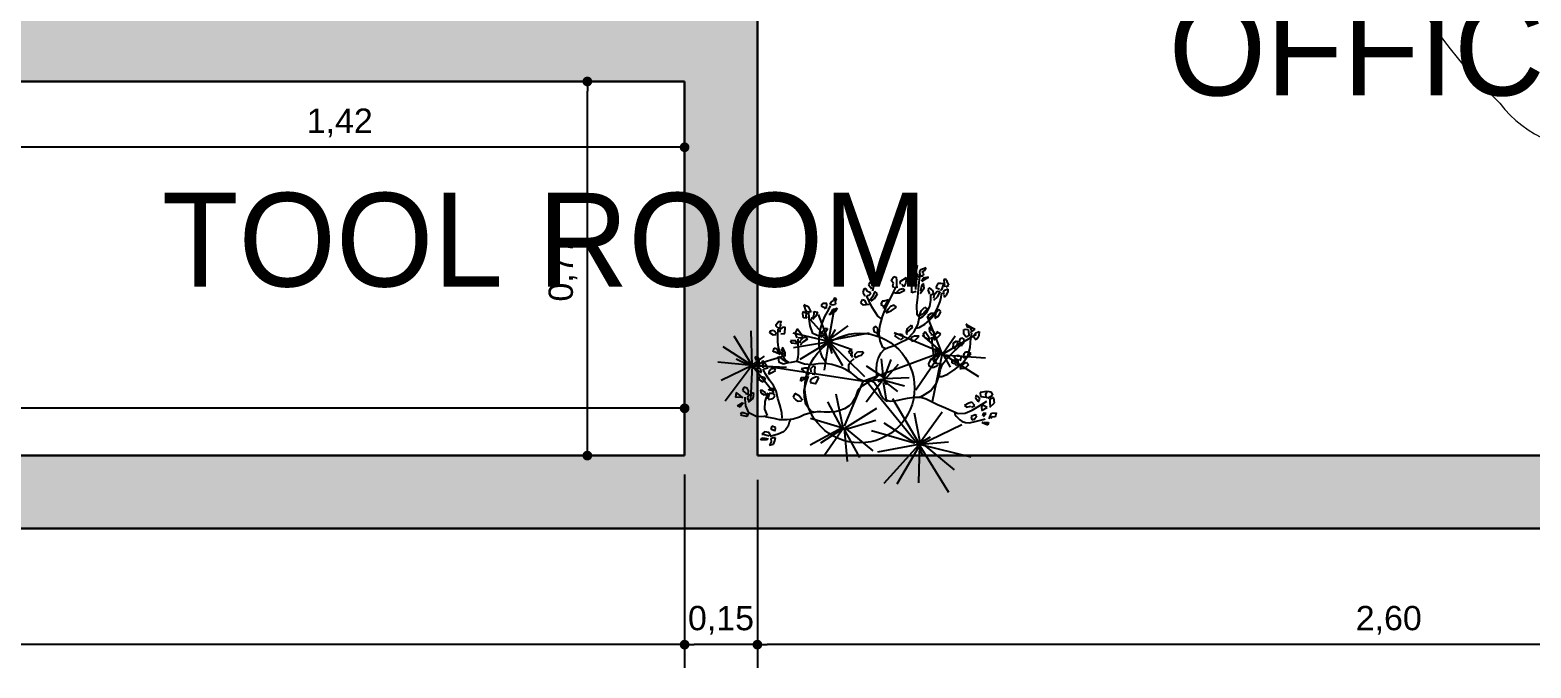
# Model space of a CAD drawing. Header units: millimetres. Extents: x 3757.5 to 3780.5, y 860.5 to 875.7.
# Drawn here: x 3761.586 to 3764.677, y 863.289 to 864.602 of the extents above; entities that cross this region are included whole.
import ezdxf

# ---------------------------------------------------------------- set-up
doc = ezdxf.new("R2010")
doc.units = ezdxf.units.MM
for name, color, linetype, lineweight in [('COTA', 1, 'Continuous', 18), ('paredes', 1, 'Continuous', 30), ('TEXTO', 7, 'Continuous', 0)]:
    doc.layers.add(name, color=color, linetype=linetype, lineweight=lineweight)
for name, color, linetype in [('mobiliario', 7, 'Continuous'), ('MUEBLES', 3, 'Continuous'), ('PLANTS', 3, 'Continuous')]:
    doc.layers.add(name, color=color, linetype=linetype)
doc.styles.get("Standard").update_dxf_attribs({"font": 'arial.ttf'})
doc.styles.add('TEXTOS', font='AGENCYR.TTF')
doc.dimstyles.new('ARQUITECTURA', dxfattribs={"dimtxt": 0.05, "dimasz": 0.02, "dimexe": 0.048, "dimexo": 0.05, "dimgap": 0.02, "dimtad": 1, "dimtoh": 1, "dimzin": 1, "dimtxsty": 'Standard', "dimblk": 'DOT', "dimcen": 0.02, "dimazin": 0, "dimtfac": 1, "dimtmove": 0, "dimatfit": 3, "dimldrblk": 'ARCHTICK', "dimfxl": 1, "dimarcsym": 0})

# ---------------------------------------------------------------- blocks, each defined once
blk = doc.blocks.new('_Dot')
at = {"color": 0, "linetype": 'ByBlock', "lineweight": -2}
blk.add_line((-0.5, 0), (-1, 0), dxfattribs=at)
at = {"color": 0, "linetype": 'ByBlock', "const_width": 0.5}
blk.add_lwpolyline([(-0.25, 0, 1), (0.25, 0, 1)], format="xyb", close=True, dxfattribs=at)
blk = doc.blocks.new('*D364')
at = {"color": 0, "lineweight": -2, "transparency": 16777216}
for p, q in [((3763.0837, 863.6765), (3763.0837, 863.2894)), ((3765.6837, 863.6765), (3765.6837, 863.2894)), ((3765.6637, 863.3374), (3763.1037, 863.3374))]:
    blk.add_line(p, q, dxfattribs=at)
at = {"layer": 'Defpoints', "color": 0, "transparency": 16777216}
for p in [(3763.0837, 863.7265), (3765.6837, 863.7265), (3763.0837, 863.3374)]:
    blk.add_point(p, dxfattribs=at)
at = {"color": 0, "lineweight": -2, "transparency": 16777216, "xscale": 0.02, "yscale": 0.02, "zscale": 0.02, "rotation": 180}
blk.add_blockref('_Dot', (3763.0837, 863.3374), dxfattribs=at)
at = {"color": 0, "lineweight": -2, "transparency": 16777216, "xscale": 0.02, "yscale": 0.02, "zscale": 0.02}
blk.add_blockref('_Dot', (3765.6837, 863.3374), dxfattribs=at)
at = {"color": 0, "lineweight": 0, "transparency": 16777216, "insert": (3764.3837, 863.3874), "char_height": 0.05, "attachment_point": 5}
blk.add_mtext('2,60', dxfattribs=at)
blk = doc.blocks.new('_ArchTick')
at = {"layer": 'COTA', "color": 0, "linetype": 'Continuous', "const_width": 0.15}
blk.add_lwpolyline([(-0.5, -0.5), (0.5, 0.5)], dxfattribs=at)
blk = doc.blocks.new('*D365')
at = {"color": 0, "lineweight": -2, "transparency": 16777216}
for p, q in [((3758.0737, 863.6765), (3758.0737, 863.2894)), ((3762.9337, 863.6765), (3762.9337, 863.2894)), ((3762.9137, 863.3374), (3758.0937, 863.3374))]:
    blk.add_line(p, q, dxfattribs=at)
at = {"layer": 'Defpoints', "color": 0, "transparency": 16777216}
for p in [(3758.0737, 863.7265), (3762.9337, 863.7265), (3758.0737, 863.3374)]:
    blk.add_point(p, dxfattribs=at)
at = {"color": 0, "lineweight": -2, "transparency": 16777216, "xscale": 0.02, "yscale": 0.02, "zscale": 0.02, "rotation": 180}
blk.add_blockref('_Dot', (3758.0737, 863.3374), dxfattribs=at)
at = {"color": 0, "lineweight": -2, "transparency": 16777216, "xscale": 0.02, "yscale": 0.02, "zscale": 0.02}
blk.add_blockref('_Dot', (3762.9337, 863.3374), dxfattribs=at)
at = {"color": 0, "lineweight": 0, "transparency": 16777216, "insert": (3760.5037, 863.3874), "char_height": 0.05, "attachment_point": 5}
blk.add_mtext('4,86', dxfattribs=at)
blk = doc.blocks.new('*D373')
at = {"color": 0, "lineweight": -2, "transparency": 16777216}
for p, q in [((3761.5137, 864.4465), (3761.5137, 864.3131)), ((3762.9337, 864.4465), (3762.9337, 864.3131)), ((3762.9137, 864.3611), (3761.5337, 864.3611))]:
    blk.add_line(p, q, dxfattribs=at)
at = {"layer": 'Defpoints', "color": 0, "transparency": 16777216}
for p in [(3761.5137, 864.4965), (3762.9337, 864.4965), (3761.5137, 864.3611)]:
    blk.add_point(p, dxfattribs=at)
at = {"color": 0, "lineweight": -2, "transparency": 16777216, "xscale": 0.02, "yscale": 0.02, "zscale": 0.02, "rotation": 180}
blk.add_blockref('_Dot', (3761.5137, 864.3611), dxfattribs=at)
at = {"color": 0, "lineweight": -2, "transparency": 16777216, "xscale": 0.02, "yscale": 0.02, "zscale": 0.02}
blk.add_blockref('_Dot', (3762.9337, 864.3611), dxfattribs=at)
at = {"color": 0, "lineweight": 0, "transparency": 16777216, "insert": (3762.2237, 864.4111), "char_height": 0.05, "attachment_point": 5}
blk.add_mtext('1,42', dxfattribs=at)
blk = doc.blocks.new('*D374')
at = {"color": 0, "lineweight": -2, "transparency": 16777216}
for p, q in [((3762.8837, 864.4965), (3762.6855, 864.4965)), ((3762.7335, 863.7465), (3762.7335, 864.4765)), ((3762.8837, 863.7265), (3762.6855, 863.7265))]:
    blk.add_line(p, q, dxfattribs=at)
at = {"layer": 'Defpoints', "color": 0, "transparency": 16777216}
for p in [(3762.7335, 864.4965), (3762.9337, 864.4965), (3762.9337, 863.7265)]:
    blk.add_point(p, dxfattribs=at)
at = {"color": 0, "lineweight": -2, "transparency": 16777216, "xscale": 0.02, "yscale": 0.02, "zscale": 0.02}
for p, rotation in [((3762.7335, 864.4965), 90), ((3762.7335, 863.7265), 270)]:
    blk.add_blockref('_Dot', p, dxfattribs=dict(at, rotation=rotation))
at = {"color": 0, "lineweight": 0, "transparency": 16777216, "insert": (3762.6834, 864.1115), "char_height": 0.05, "attachment_point": 5, "rotation": 90}
blk.add_mtext('0,77', dxfattribs=at)
blk = doc.blocks.new('*D329')
at = {"color": 0, "lineweight": -2, "transparency": 16777216}
for p, q in [((3758.0737, 863.7765), (3758.0737, 863.8718)), ((3762.9337, 863.7765), (3762.9337, 863.8718)), ((3762.9137, 863.8238), (3758.0937, 863.8238))]:
    blk.add_line(p, q, dxfattribs=at)
at = {"layer": 'Defpoints', "color": 0, "transparency": 16777216}
for p in [(3758.0737, 863.8238), (3758.0737, 863.7265), (3762.9337, 863.7265)]:
    blk.add_point(p, dxfattribs=at)
at = {"color": 0, "lineweight": -2, "transparency": 16777216, "xscale": 0.02, "yscale": 0.02, "zscale": 0.02, "rotation": 180}
blk.add_blockref('_Dot', (3758.0737, 863.8238), dxfattribs=at)
at = {"color": 0, "lineweight": -2, "transparency": 16777216, "xscale": 0.02, "yscale": 0.02, "zscale": 0.02}
blk.add_blockref('_Dot', (3762.9337, 863.8238), dxfattribs=at)
at = {"color": 0, "lineweight": 0, "transparency": 16777216, "insert": (3760.5037, 863.8738), "char_height": 0.05, "attachment_point": 5}
blk.add_mtext('4,86', dxfattribs=at)
blk = doc.blocks.new('*D330')
at = {"color": 0, "lineweight": -2, "transparency": 16777216}
for p, q in [((3762.9337, 863.6874), (3762.9337, 863.2894)), ((3763.0837, 863.6765), (3763.0837, 863.2894)), ((3763.0637, 863.3374), (3762.9537, 863.3374))]:
    blk.add_line(p, q, dxfattribs=at)
at = {"layer": 'Defpoints', "color": 0, "transparency": 16777216}
for p in [(3762.9337, 863.7374), (3763.0837, 863.7265), (3762.9337, 863.3374)]:
    blk.add_point(p, dxfattribs=at)
at = {"color": 0, "lineweight": -2, "transparency": 16777216, "xscale": 0.02, "yscale": 0.02, "zscale": 0.02, "rotation": 180}
blk.add_blockref('_Dot', (3762.9337, 863.3374), dxfattribs=at)
at = {"color": 0, "lineweight": -2, "transparency": 16777216, "xscale": 0.02, "yscale": 0.02, "zscale": 0.02}
blk.add_blockref('_Dot', (3763.0837, 863.3374), dxfattribs=at)
at = {"color": 0, "lineweight": 0, "transparency": 16777216, "insert": (3763.0087, 863.3874), "char_height": 0.05, "attachment_point": 5}
blk.add_mtext('0,15', dxfattribs=at)
blk = doc.blocks.new('escr-4')
at = {"layer": 'MUEBLES', "color": 43, "lineweight": 0, "true_color": 0xb4a884}
blk.add_line((52.3257, 48.9463), (52.3569, 48.9776), dxfattribs=at)
blk.add_arc((53.1364, 48.2015), 1.1, 90, 135.1225, dxfattribs=at)
at = {"layer": 'MUEBLES', "color": 43, "linetype": 'ByBlock', "lineweight": 0, "ltscale": 0.5, "true_color": 0xb4a884}
blk.add_arc((52.5016, 48.7162), 0.2896, 127.3998, 307.3998, dxfattribs=at)
blk = doc.blocks.new('WP3')
at = {"color": 86, "linetype": 'Continuous'}
for p, q in [((-0.2498, 0.164), (-0.1813, 0.3394)), ((-0.2548, 0.1636), (-0.4127, 0.2839)), ((-0.2516, 0.1601), (-0.2991, 0.2911)), ((-0.2522, 0.1701), (-0.2265, 0.3247)), ((0.0294, 0.2026), (-0.0648, 0.2823)), ((0.0254, 0.2037), (-0.0277, 0.3123)), ((0.0282, 0.2019), (0.0571, 0.3198)), ((0.0313, 0.2089), (0.0864, 0.2855)), ((0.0334, 0.2051), (0.1195, 0.305)), ((-0.2488, 0.1613), (-0.1191, 0.2415)), ((0.0181, 0.203), (-0.102, 0.2431)), ((0.421, 0.1098), (0.3817, 0.2294)), ((0.4233, 0.1148), (0.4663, 0.2667)), ((-0.2645, 0.1544), (-0.4032, 0.2006)), ((-0.2524, 0.1705), (-0.2763, 0.1942)), ((-0.2327, 0.1625), (-0.0702, 0.1763)), ((0.022, 0.2066), (-0.0721, 0.1345)), ((0.0231, 0.2018), (-0.0589, 0.0925)), ((0.0271, 0.2048), (0.1534, 0.2146)), ((0.0292, 0.203), (0.0976, 0.0978)), ((0.0375, 0.2025), (0.1157, 0.1348)), ((0.421, 0.1098), (0.3124, 0.1733)), ((0.421, 0.1098), (0.5068, 0.202)), ((-0.2556, 0.1587), (-0.4435, 0.1351)), ((-0.2514, 0.1625), (-0.3702, 0.0371)), ((-0.2579, 0.1568), (-0.3473, 0.1124)), ((-0.2499, 0.1599), (-0.2858, 0.0191)), ((-0.2514, 0.1556), (-0.2797, 0.1197)), ((-0.2507, 0.1508), (-0.1942, 0.0602)), ((-0.2498, 0.1574), (-0.1014, 0.0395)), ((-0.2356, 0.1605), (-0.1033, 0.1337)), ((0.421, 0.1098), (0.3016, 0.0703)), ((0.421, 0.1098), (0.3216, 0.0327)), ((0.421, 0.1098), (0.5422, 0.1438)), ((0.421, 0.1098), (0.4703, -0.006)), ((0.421, 0.1098), (0.5444, 0.0847)), ((0.421, 0.1098), (0.5212, 0.0336)), ((0.4369, 0.1136), (0.4841, 0.1092)), ((-0.047, -0.0044), (-0.0842, 0.0577)), ((-0.044, -0.0153), (-0.0144, 0.0856)), ((0.419, 0.1037), (0.3909, 0.0621)), ((-0.0375, -0.0127), (-0.1078, 0.0088)), ((-0.0523, -0.0085), (-0.0622, 0.0002)), ((-0.0404, -0.0082), (-0.0281, 0.0009)), ((0.1918, -0.0697), (0.1704, 0.0319)), ((0.1911, -0.0688), (0.2666, 0.0278)), ((-0.2098, -0.1792), (-0.2393, -0.0018)), ((-0.2063, -0.1821), (-0.1686, -0.0204)), ((-0.0473, -0.019), (-0.1294, -0.0552)), ((-0.0463, -0.0128), (-0.1247, -0.0203)), ((-0.0485, -0.0156), (-0.0758, -0.0856)), ((-0.0448, -0.0149), (-0.0442, -0.0918)), ((-0.0427, -0.0209), (0.0314, -0.0369)), ((-0.0422, -0.0194), (-0.0107, -0.0824)), ((0.187, -0.0661), (0.1132, -0.0085)), ((0.1911, -0.0663), (0.1654, -0.0355)), ((0.193, -0.0718), (0.3234, -0.0538)), ((0.1947, -0.0682), (0.3037, -0.0045)), ((0.196, -0.0682), (0.2217, -0.0513)), ((0.1948, -0.0744), (0.065, -0.1548)), ((0.1888, -0.0722), (0.1017, -0.075)), ((0.1913, -0.0816), (0.1467, -0.1507)), ((0.1922, -0.0732), (0.185, -0.1212)), ((0.1881, -0.0728), (0.2953, -0.128)), ((0.1919, -0.072), (0.262, -0.15)), ((0.1945, -0.0703), (0.2148, -0.0799)), ((0.1947, -0.0839), (0.2157, -0.1927)), ((-0.2097, -0.1791), (-0.3645, -0.1488)), ((-0.2187, -0.1738), (-0.2554, -0.1436)), ((-0.2033, -0.1758), (-0.1775, -0.1417)), ((-0.2146, -0.1761), (-0.3638, -0.2211)), ((-0.2145, -0.1792), (-0.3018, -0.2901)), ((-0.2133, -0.1815), (-0.2314, -0.2571)), ((-0.2145, -0.1815), (-0.0202, -0.1871)), ((-0.2085, -0.1807), (-0.1115, -0.2866)), ((-0.2031, -0.1856), (-0.1188, -0.2158))]:
    blk.add_line(p, q, dxfattribs=at)
at = {"color": 251, "linetype": 'Continuous'}
for p, q in [((0.0231, 0.017), (0.0285, 0.1966)), ((0.0099, 0.0146), (-0.247, 0.162)), ((0.0277, 0.0202), (0.4168, 0.1046)), ((0.0173, 0.0142), (-0.208, -0.1851)), ((0.0116, 0.0141), (-0.047, -0.0172)), ((0.0227, 0.0013), (0.1915, -0.0714))]:
    blk.add_line(p, q, dxfattribs=at)
blk = doc.blocks.new('tarro')
at = {"color": 92, "linetype": 'Continuous'}
for p, q in [((0.2496, 0.1549), (0.2469, 0.1454)), ((0.2487, 0.145), (0.2606, 0.148)), ((0.253, 0.1639), (0.2496, 0.1549)), ((0.2649, 0.1676), (0.253, 0.1639)), ((0.2598, 0.1574), (0.2649, 0.1676)), ((0.2606, 0.148), (0.2598, 0.1574)), ((0.262, 0.1391), (0.2659, 0.1299)), ((0.2791, 0.1362), (0.2662, 0.14)), ((0.2788, 0.1465), (0.2682, 0.149)), ((0.2693, 0.1485), (0.2736, 0.1522)), ((0.2736, 0.1522), (0.2899, 0.1523)), ((0.2863, 0.1462), (0.2788, 0.1465)), ((0.287, 0.1356), (0.2791, 0.1362)), ((0.2792, 0.1283), (0.287, 0.1356)), ((0.2899, 0.1523), (0.2863, 0.1462)), ((-0.3849, 0.0851), (-0.3808, 0.0895)), ((-0.3762, 0.0906), (-0.3832, 0.0737)), ((-0.3746, 0.1014), (-0.3726, 0.1091)), ((-0.3618, 0.1008), (-0.3746, 0.1014)), ((-0.3726, 0.1091), (-0.363, 0.1054)), ((-0.363, 0.1054), (-0.3562, 0.1022)), ((-0.3562, 0.1022), (-0.3594, 0.0997)), ((-0.3313, 0.0934), (-0.3399, 0.0821)), ((-0.3257, 0.0935), (-0.334, 0.0904)), ((-0.3234, 0.0834), (-0.3257, 0.0935)), ((0.2489, 0.1261), (0.2471, 0.1184)), ((0.2471, 0.1184), (0.2477, 0.116)), ((0.2477, 0.116), (0.2575, 0.112)), ((0.2606, 0.12), (0.2501, 0.1246)), ((0.2575, 0.112), (0.2606, 0.12)), ((0.2659, 0.1299), (0.2792, 0.1283)), ((-0.3965, 0.0732), (-0.3934, 0.0852)), ((-0.3832, 0.0737), (-0.3965, 0.0732)), ((-0.3934, 0.0852), (-0.3849, 0.0851)), ((-0.3781, 0.0566), (-0.3917, 0.0439)), ((-0.3917, 0.0439), (-0.3901, 0.0296)), ((-0.378, 0.045), (-0.3791, 0.0538)), ((-0.3782, 0.0336), (-0.378, 0.045)), ((-0.3537, 0.0657), (-0.3701, 0.0576)), ((-0.3701, 0.0576), (-0.3582, 0.0502)), ((-0.3599, 0.0839), (-0.3674, 0.0754)), ((-0.3674, 0.0754), (-0.3583, 0.0752)), ((-0.3583, 0.0752), (-0.3572, 0.0818)), ((-0.3582, 0.0502), (-0.3537, 0.0564)), ((-0.3537, 0.0564), (-0.3553, 0.0648)), ((-0.3399, 0.0821), (-0.3357, 0.0791)), ((-0.3357, 0.0791), (-0.3234, 0.0834)), ((-0.3249, 0.0564), (-0.334, 0.0514)), ((-0.334, 0.0514), (-0.3261, 0.0416)), ((-0.3261, 0.0416), (-0.3172, 0.045)), ((-0.3098, 0.0568), (-0.3227, 0.0533)), ((-0.3172, 0.045), (-0.3041, 0.0512)), ((-0.3041, 0.0512), (-0.3098, 0.0568)), ((0.3252, 0.0786), (0.3412, 0.0728)), ((0.3329, 0.0831), (0.3269, 0.0796)), ((0.3457, 0.0798), (0.3329, 0.0831)), ((0.3411, 0.0434), (0.3467, 0.051)), ((0.3412, 0.0728), (0.3468, 0.0732)), ((0.3585, 0.0524), (0.344, 0.0435)), ((0.3493, 0.0774), (0.3457, 0.0798)), ((0.3467, 0.051), (0.35, 0.0567)), ((0.3468, 0.0732), (0.3493, 0.0774)), ((0.35, 0.0567), (0.3585, 0.0524)), ((-0.3901, 0.0296), (-0.3782, 0.0336)), ((-0.3726, 0.0304), (-0.3873, 0.0215)), ((-0.3873, 0.0215), (-0.3833, 0.0124)), ((-0.3833, 0.0124), (-0.3699, 0.0109)), ((-0.3682, 0.027), (-0.3705, 0.0287)), ((-0.3699, 0.0109), (-0.3504, 0.0139)), ((-0.3662, 0.0191), (-0.3698, 0.013)), ((-0.3507, 0.0251), (-0.3682, 0.027)), ((-0.3673, 0.0252), (-0.3662, 0.0191)), ((-0.3504, 0.0139), (-0.3507, 0.0251)), ((-0.3445, 0.0423), (-0.3493, 0.0329)), ((-0.3493, 0.0329), (-0.3434, 0.0253)), ((-0.3434, 0.0253), (-0.338, 0.0217)), ((-0.336, 0.0295), (-0.343, 0.0384)), ((-0.338, 0.0217), (-0.336, 0.0295)), ((0.168, 0.0372), (0.1786, 0.0233)), ((0.1816, 0.0387), (0.1712, 0.0376)), ((0.1786, 0.0233), (0.191, 0.0164)), ((0.188, 0.0349), (0.1816, 0.0387)), ((0.196, 0.0277), (0.188, 0.0349)), ((0.191, 0.0164), (0.196, 0.0277)), ((0.2554, 0.0316), (0.2493, 0.0236)), ((0.2493, 0.0236), (0.2543, 0.017)), ((0.2504, 0.0029), (0.2527, 0.009)), ((0.2601, 0.0007), (0.2504, 0.0029)), ((0.2527, 0.009), (0.2614, 0.0072)), ((0.2543, 0.017), (0.2653, 0.0169)), ((0.2673, 0.0345), (0.2554, 0.0316)), ((0.2681, 0.0073), (0.2601, 0.0007)), ((0.2614, 0.0072), (0.2661, 0.0075)), ((0.2653, 0.0169), (0.2695, 0.0329)), ((0.2777, 0.0226), (0.2756, 0.0148)), ((0.2756, 0.0148), (0.2848, 0.0078)), ((0.2897, 0.0142), (0.2799, 0.0201)), ((0.2848, 0.0078), (0.2914, 0.0066)), ((0.2914, 0.0066), (0.2897, 0.0142)), ((0.3126, 0.0307), (0.3102, 0.0169)), ((0.3102, 0.0169), (0.3157, 0.0145)), ((0.3213, 0.0381), (0.3126, 0.0307)), ((0.3157, 0.0145), (0.3267, 0.0238)), ((0.327, 0.0407), (0.3213, 0.0381)), ((0.33, 0.0297), (0.3243, 0.0392)), ((0.3271, 0.0185), (0.3263, 0.0092)), ((0.3263, 0.0092), (0.33, 0.0013)), ((0.3267, 0.0238), (0.33, 0.0297)), ((0.334, 0.0163), (0.3271, 0.0185)), ((0.33, 0.0013), (0.3393, -0.0017)), ((0.344, 0.0077), (0.3338, 0.0155)), ((0.3393, -0.0017), (0.344, 0.0077)), ((0.351, 0.0264), (0.3428, 0.0281)), ((0.3437, 0.0279), (0.35, 0.0222)), ((0.35, 0.0222), (0.362, 0.0138)), ((0.364, 0.0273), (0.351, 0.0264)), ((0.362, 0.0138), (0.364, 0.0273)), ((0.1288, -0.0136), (0.1204, -0.0296)), ((0.1204, -0.0296), (0.1285, -0.0323)), ((0.1285, -0.0323), (0.137, -0.0282)), ((0.1317, -0.0129), (0.1288, -0.0136)), ((0.1322, -0.0394), (0.1315, -0.0417)), ((0.1315, -0.0417), (0.1323, -0.0495)), ((0.1461, -0.0159), (0.1317, -0.0129)), ((0.1348, -0.0395), (0.1322, -0.0394)), ((0.1401, -0.0405), (0.1348, -0.0395)), ((0.137, -0.0282), (0.1436, -0.0257)), ((0.144, -0.0251), (0.1461, -0.0159)), ((0.1494, -0.0392), (0.1532, -0.0473)), ((0.1559, -0.0411), (0.1499, -0.0382)), ((0.1653, -0.0494), (0.1559, -0.0411)), ((0.1571, -0.0308), (0.1736, -0.0194)), ((0.1727, -0.0298), (0.1591, -0.0301)), ((0.1736, -0.0194), (0.1727, -0.0298)), ((0.2675, -0.0402), (0.2577, -0.0444)), ((0.2658, -0.048), (0.2679, -0.0409)), ((0.277, -0.029), (0.2795, -0.021)), ((0.2882, -0.0332), (0.2788, -0.0302)), ((0.2795, -0.021), (0.2836, -0.0162)), ((0.2836, -0.0162), (0.2929, -0.022)), ((0.2968, -0.0309), (0.2882, -0.0332)), ((0.2929, -0.022), (0.2968, -0.0309)), ((-0.3164, -0.0667), (-0.3051, -0.0559)), ((-0.3105, -0.0745), (-0.3164, -0.0667)), ((-0.298, -0.0672), (-0.3105, -0.0745)), ((-0.3051, -0.0559), (-0.2942, -0.0558)), ((-0.2903, -0.0573), (-0.298, -0.0672)), ((-0.2916, -0.0787), (-0.2957, -0.0908)), ((-0.2942, -0.0558), (-0.2902, -0.0549)), ((-0.2794, -0.0842), (-0.2885, -0.0804)), ((-0.2843, -0.0644), (-0.2865, -0.0718)), ((-0.2865, -0.0718), (-0.2844, -0.079)), ((-0.2844, -0.079), (-0.2745, -0.0805)), ((-0.2755, -0.0706), (-0.2808, -0.0647)), ((-0.2731, -0.0914), (-0.2794, -0.0842)), ((-0.2678, -0.0731), (-0.2755, -0.0706)), ((-0.2745, -0.0805), (-0.2669, -0.079)), ((-0.2669, -0.079), (-0.2678, -0.0731)), ((-0.226, -0.0659), (-0.2208, -0.0626)), ((-0.2151, -0.076), (-0.2226, -0.07)), ((-0.2208, -0.0626), (-0.2124, -0.0585)), ((-0.2131, -0.084), (-0.2151, -0.076)), ((-0.2066, -0.0838), (-0.2131, -0.084)), ((-0.2124, -0.0585), (-0.2013, -0.0629)), ((-0.2003, -0.0707), (-0.2066, -0.0838)), ((-0.2013, -0.0629), (-0.2003, -0.0707)), ((0.1323, -0.0495), (0.1318, -0.0614)), ((0.1318, -0.0614), (0.1375, -0.0636)), ((0.1375, -0.0636), (0.1448, -0.0555)), ((0.1448, -0.0555), (0.1437, -0.0464)), ((0.1532, -0.0473), (0.1531, -0.0569)), ((0.1531, -0.0569), (0.1629, -0.0569)), ((0.1629, -0.0569), (0.1721, -0.0557)), ((0.1721, -0.0557), (0.1653, -0.0494)), ((0.206, -0.073), (0.2189, -0.0815)), ((0.2281, -0.084), (0.2103, -0.0737)), ((0.2112, -0.0724), (0.224, -0.0693)), ((0.224, -0.0693), (0.2369, -0.0739)), ((0.2389, -0.0914), (0.2281, -0.084)), ((0.2369, -0.0739), (0.2389, -0.0914)), ((0.2577, -0.0444), (0.2477, -0.0504)), ((0.2477, -0.0504), (0.2511, -0.0561)), ((0.2511, -0.0561), (0.2612, -0.0541)), ((0.2612, -0.0541), (0.2658, -0.048)), ((0.2767, -0.0563), (0.2683, -0.0578)), ((0.2683, -0.0578), (0.2722, -0.0633)), ((0.2722, -0.0633), (0.2805, -0.0743)), ((0.2821, -0.0567), (0.2767, -0.0563)), ((0.2805, -0.0743), (0.2838, -0.0787)), ((0.2838, -0.0787), (0.2872, -0.0748)), ((0.2843, -0.0686), (0.2842, -0.0581)), ((0.2872, -0.0748), (0.2843, -0.0686)), ((0.2877, -0.0455), (0.2911, -0.055)), ((0.2977, -0.0499), (0.288, -0.045)), ((0.2911, -0.055), (0.3064, -0.0657)), ((0.2936, -0.0664), (0.2958, -0.0864)), ((0.3026, -0.0793), (0.2938, -0.0721)), ((0.2958, -0.0864), (0.3065, -0.0907)), ((0.3089, -0.058), (0.2977, -0.0499)), ((0.3063, -0.0867), (0.3026, -0.0793)), ((0.3065, -0.0907), (0.3063, -0.0867)), ((0.3064, -0.0657), (0.3089, -0.058)), ((-0.3101, -0.0899), (-0.3237, -0.0988)), ((-0.3237, -0.0988), (-0.3161, -0.1038)), ((-0.3161, -0.1038), (-0.3068, -0.1041)), ((-0.3013, -0.0876), (-0.3101, -0.0899)), ((-0.3068, -0.1041), (-0.3027, -0.0984)), ((-0.3026, -0.13), (-0.3034, -0.1412)), ((-0.3027, -0.0984), (-0.2995, -0.0879)), ((-0.2937, -0.1234), (-0.3026, -0.13)), ((-0.2961, -0.1286), (-0.2951, -0.1215)), ((-0.289, -0.1331), (-0.2961, -0.1286)), ((-0.2957, -0.0908), (-0.2848, -0.0938)), ((-0.2851, -0.1317), (-0.2795, -0.1207)), ((-0.2848, -0.0938), (-0.2731, -0.0914)), ((-0.2708, -0.1305), (-0.2819, -0.1368)), ((-0.2795, -0.1207), (-0.2756, -0.1161)), ((-0.277, -0.1147), (-0.273, -0.1136)), ((-0.273, -0.1136), (-0.2714, -0.1174)), ((-0.2714, -0.1174), (-0.2725, -0.1272)), ((-0.2725, -0.1272), (-0.2708, -0.1305)), ((-0.2241, -0.0892), (-0.2293, -0.0939)), ((-0.2293, -0.0939), (-0.2267, -0.1056)), ((-0.2267, -0.1056), (-0.2197, -0.1145)), ((-0.2218, -0.0965), (-0.2234, -0.09)), ((-0.2184, -0.1072), (-0.2218, -0.0965)), ((-0.2197, -0.1145), (-0.2184, -0.1072)), ((-0.0089, -0.1007), (-0.0026, -0.0943)), ((-0.008, -0.1055), (-0.0089, -0.1007)), ((0.0078, -0.1046), (-0.008, -0.1055)), ((-0.0026, -0.0943), (0.0038, -0.0924)), ((0.0038, -0.0924), (0.012, -0.0887)), ((0.015, -0.0981), (0.0078, -0.1046)), ((0.0113, -0.0878), (0.0154, -0.0908)), ((0.0154, -0.0908), (0.015, -0.0981)), ((0.0247, -0.0988), (0.0227, -0.1064)), ((0.0227, -0.1064), (0.0321, -0.1083)), ((0.0255, -0.0897), (0.0233, -0.0927)), ((0.0233, -0.0927), (0.0247, -0.0988)), ((0.0275, -0.0981), (0.0272, -0.0933)), ((0.034, -0.1036), (0.0275, -0.0981)), ((0.0321, -0.1083), (0.034, -0.1036)), ((0.1743, -0.1257), (0.1661, -0.1343)), ((0.1757, -0.1375), (0.1769, -0.13)), ((0.2012, -0.1312), (0.1833, -0.129)), ((0.1841, -0.1275), (0.1879, -0.1374)), ((0.2031, -0.137), (0.2012, -0.1312)), ((0.2195, -0.0923), (0.2186, -0.1022)), ((0.2186, -0.1022), (0.2254, -0.1177)), ((0.2269, -0.1021), (0.2225, -0.0969)), ((0.2254, -0.1177), (0.2297, -0.114)), ((0.2297, -0.114), (0.2269, -0.1021)), ((0.2336, -0.0975), (0.2482, -0.104)), ((0.2424, -0.1114), (0.2385, -0.0996)), ((0.2457, -0.1142), (0.2424, -0.1114)), ((0.2507, -0.1169), (0.2457, -0.1142)), ((0.2482, -0.104), (0.2542, -0.1049)), ((0.2542, -0.1049), (0.2507, -0.1169)), ((-0.3466, -0.1646), (-0.3463, -0.1529)), ((-0.3378, -0.1608), (-0.3466, -0.1646)), ((-0.3463, -0.1529), (-0.3424, -0.1449)), ((-0.3424, -0.1449), (-0.3388, -0.1395)), ((-0.3382, -0.1386), (-0.3319, -0.1463)), ((-0.3309, -0.1513), (-0.3378, -0.1608)), ((-0.3239, -0.1619), (-0.3353, -0.1709)), ((-0.3353, -0.1709), (-0.3315, -0.1725)), ((-0.3319, -0.1463), (-0.3309, -0.1513)), ((-0.3315, -0.1725), (-0.3167, -0.18)), ((-0.3205, -0.1763), (-0.325, -0.1659)), ((-0.322, -0.163), (-0.3239, -0.1619)), ((-0.3173, -0.1557), (-0.3166, -0.1502)), ((-0.3152, -0.1697), (-0.3173, -0.1557)), ((-0.3154, -0.1508), (-0.3096, -0.1477)), ((-0.308, -0.1714), (-0.3152, -0.1697)), ((-0.3096, -0.1477), (-0.3026, -0.1566)), ((-0.3026, -0.1703), (-0.308, -0.1714)), ((-0.3034, -0.1412), (-0.2967, -0.1452)), ((-0.3026, -0.1566), (-0.3026, -0.1703)), ((-0.2967, -0.1452), (-0.2902, -0.1419)), ((-0.2902, -0.1419), (-0.289, -0.1331)), ((-0.2819, -0.1368), (-0.2851, -0.1317)), ((-0.2257, -0.1464), (-0.2357, -0.1562)), ((-0.2357, -0.1562), (-0.2237, -0.1631)), ((-0.2152, -0.1386), (-0.2257, -0.1464)), ((-0.2237, -0.1631), (-0.2222, -0.1574)), ((-0.2222, -0.1574), (-0.2143, -0.153)), ((-0.215, -0.1558), (-0.2185, -0.1608)), ((-0.2185, -0.1608), (-0.2093, -0.1681)), ((-0.2062, -0.155), (-0.215, -0.1558)), ((-0.2143, -0.153), (-0.2142, -0.1429)), ((-0.2093, -0.1681), (-0.2057, -0.177)), ((-0.2018, -0.1632), (-0.208, -0.1577)), ((-0.2057, -0.177), (-0.2009, -0.1746)), ((-0.2028, -0.139), (-0.1877, -0.1467)), ((-0.2014, -0.1463), (-0.202, -0.142)), ((-0.2009, -0.1746), (-0.2018, -0.1632)), ((-0.195, -0.1553), (-0.2014, -0.1463)), ((-0.1894, -0.1638), (-0.195, -0.1553)), ((-0.1847, -0.1589), (-0.1894, -0.1638)), ((-0.1877, -0.1467), (-0.1847, -0.1589)), ((-0.1599, -0.1392), (-0.172, -0.1507)), ((-0.172, -0.1507), (-0.1579, -0.1503)), ((-0.1495, -0.1364), (-0.1599, -0.1392)), ((-0.1579, -0.1503), (-0.149, -0.1468)), ((-0.1518, -0.1759), (-0.1363, -0.1622)), ((-0.138, -0.1735), (-0.1493, -0.1839)), ((-0.149, -0.1468), (-0.1477, -0.1383)), ((-0.1351, -0.1621), (-0.138, -0.1735)), ((-0.1373, -0.1546), (-0.1351, -0.1621)), ((-0.1363, -0.1622), (-0.1355, -0.1573)), ((-0.1179, -0.1396), (-0.1258, -0.1462)), ((-0.1258, -0.1462), (-0.1235, -0.1548)), ((-0.1235, -0.1548), (-0.119, -0.1559)), ((-0.119, -0.1559), (-0.1051, -0.1565)), ((-0.1085, -0.1458), (-0.1143, -0.1416)), ((-0.0998, -0.1514), (-0.1085, -0.1458)), ((-0.1051, -0.1565), (-0.0998, -0.1514)), ((-0.0521, -0.1495), (-0.0514, -0.1586)), ((-0.0514, -0.1586), (-0.0509, -0.1735)), ((-0.0509, -0.1735), (-0.0455, -0.1787)), ((-0.0471, -0.1609), (-0.0507, -0.1571)), ((-0.0404, -0.1632), (-0.0471, -0.1609)), ((-0.0455, -0.1787), (-0.0382, -0.1738)), ((-0.0382, -0.1738), (-0.0404, -0.1632)), ((0.096, -0.1727), (0.1029, -0.1593)), ((0.1021, -0.1739), (0.096, -0.1727)), ((0.1126, -0.159), (0.1021, -0.1739)), ((0.1029, -0.1593), (0.1096, -0.1521)), ((0.1118, -0.1467), (0.1146, -0.1543)), ((0.1146, -0.1543), (0.1126, -0.159)), ((0.1661, -0.1343), (0.153, -0.1425)), ((0.153, -0.1425), (0.1582, -0.1469)), ((0.1582, -0.1469), (0.1663, -0.1456)), ((0.1663, -0.1456), (0.1757, -0.1375)), ((0.1746, -0.1459), (0.1674, -0.1495)), ((0.1674, -0.1495), (0.1749, -0.16)), ((0.1819, -0.1465), (0.1746, -0.1459)), ((0.1749, -0.16), (0.1804, -0.1672)), ((0.1804, -0.1672), (0.1838, -0.1721)), ((0.1838, -0.1721), (0.1899, -0.1591)), ((0.1869, -0.1507), (0.1854, -0.1461)), ((0.1899, -0.1591), (0.1869, -0.1507)), ((0.1879, -0.1374), (0.2031, -0.137)), ((0.2203, -0.1585), (0.2189, -0.1773)), ((0.2313, -0.1575), (0.2203, -0.1585)), ((0.2267, -0.1761), (0.2309, -0.1734)), ((0.2309, -0.1734), (0.2343, -0.1677)), ((0.2322, -0.1742), (0.2395, -0.1736)), ((0.2343, -0.1677), (0.2347, -0.1619)), ((0.2395, -0.1736), (0.2452, -0.1798)), ((0.2455, -0.1546), (0.2531, -0.1535)), ((0.2474, -0.1628), (0.2465, -0.1574)), ((0.2538, -0.1682), (0.2474, -0.1628)), ((0.2531, -0.1535), (0.2642, -0.1599)), ((0.2619, -0.1661), (0.2538, -0.1682)), ((0.2642, -0.1599), (0.2619, -0.1661)), ((-0.3113, -0.1787), (-0.3205, -0.1763)), ((-0.3167, -0.18), (-0.3094, -0.187)), ((-0.3094, -0.187), (-0.3113, -0.1787)), ((-0.2295, -0.2099), (-0.2354, -0.2228)), ((-0.2179, -0.2036), (-0.2295, -0.2099)), ((-0.2289, -0.2283), (-0.2196, -0.217)), ((-0.2196, -0.217), (-0.2186, -0.2056)), ((-0.2007, -0.2018), (-0.2155, -0.2164)), ((-0.2155, -0.2164), (-0.2072, -0.2171)), ((-0.2072, -0.2171), (-0.1967, -0.21)), ((-0.1967, -0.21), (-0.2008, -0.2008)), ((-0.1874, -0.2214), (-0.1837, -0.2149)), ((-0.1829, -0.2149), (-0.172, -0.21)), ((-0.176, -0.2184), (-0.1775, -0.225)), ((-0.172, -0.21), (-0.176, -0.2184)), ((-0.1493, -0.1839), (-0.1518, -0.1759)), ((-0.0757, -0.2185), (-0.0898, -0.2244)), ((0.074, -0.2216), (0.0878, -0.2136)), ((0.0898, -0.2144), (0.083, -0.223)), ((0.0878, -0.2136), (0.0914, -0.2139)), ((0.1251, -0.221), (0.1291, -0.2087)), ((0.1291, -0.2087), (0.1341, -0.2046)), ((0.1341, -0.2046), (0.1379, -0.1996)), ((0.1353, -0.2083), (0.1349, -0.2174)), ((0.1349, -0.2174), (0.1358, -0.2227)), ((0.1367, -0.2073), (0.1353, -0.2083)), ((0.1426, -0.202), (0.1367, -0.2073)), ((0.1399, -0.1992), (0.1426, -0.202)), ((0.1555, -0.2031), (0.1652, -0.2038)), ((0.1564, -0.2177), (0.1586, -0.2093)), ((0.1665, -0.2229), (0.1564, -0.2177)), ((0.1586, -0.2093), (0.1595, -0.2027)), ((0.1652, -0.2038), (0.1676, -0.2156)), ((0.1676, -0.2156), (0.1665, -0.2229)), ((0.2189, -0.1773), (0.2267, -0.1761)), ((0.2294, -0.1932), (0.2332, -0.1879)), ((0.2379, -0.1942), (0.2294, -0.1932)), ((0.2322, -0.1825), (0.2342, -0.1775)), ((0.2332, -0.1879), (0.2322, -0.1825)), ((0.2453, -0.1851), (0.2379, -0.1942)), ((0.2452, -0.1798), (0.2453, -0.1851)), ((-0.2354, -0.2228), (-0.2289, -0.2283)), ((-0.2145, -0.2557), (-0.2256, -0.2657)), ((-0.2146, -0.2688), (-0.2138, -0.2611)), ((-0.1957, -0.229), (-0.1874, -0.2214)), ((-0.189, -0.2353), (-0.1957, -0.229)), ((-0.1775, -0.225), (-0.189, -0.2353)), ((-0.0898, -0.2244), (-0.1063, -0.2348)), ((-0.1063, -0.2348), (-0.0993, -0.2407)), ((-0.0993, -0.2407), (-0.0883, -0.237)), ((-0.0883, -0.237), (-0.0807, -0.2287)), ((-0.0677, -0.2317), (-0.0827, -0.2569)), ((-0.0827, -0.2569), (-0.0699, -0.2532)), ((-0.0807, -0.2287), (-0.0743, -0.219)), ((-0.0699, -0.2532), (-0.0636, -0.253)), ((-0.0598, -0.2434), (-0.0688, -0.2385)), ((-0.0636, -0.253), (-0.0598, -0.2434)), ((-0.0414, -0.2605), (-0.0507, -0.2743)), ((-0.0318, -0.2527), (-0.0414, -0.2605)), ((-0.0357, -0.2657), (-0.0282, -0.2545)), ((-0.0258, -0.2428), (-0.0098, -0.241)), ((-0.0175, -0.2447), (-0.0195, -0.2429)), ((-0.0127, -0.2553), (-0.0175, -0.2447)), ((-0.0064, -0.2577), (-0.0127, -0.2553)), ((-0.0098, -0.241), (-0.0019, -0.2482)), ((-0.0019, -0.2482), (-0.0064, -0.2577)), ((0.0674, -0.2327), (0.074, -0.2216)), ((0.0795, -0.2282), (0.0674, -0.2327)), ((0.0702, -0.2593), (0.073, -0.2515)), ((0.0731, -0.2636), (0.0702, -0.2593)), ((0.073, -0.2515), (0.0719, -0.2442)), ((0.0727, -0.2429), (0.081, -0.2407)), ((0.0784, -0.2549), (0.0731, -0.2636)), ((0.0853, -0.2496), (0.0784, -0.2549)), ((0.083, -0.223), (0.0795, -0.2282)), ((0.081, -0.2407), (0.0881, -0.2426)), ((0.0881, -0.2426), (0.0853, -0.2496)), ((0.0981, -0.2311), (0.0973, -0.2462)), ((0.0973, -0.2462), (0.1089, -0.246)), ((0.1047, -0.2343), (0.1013, -0.2304)), ((0.1136, -0.2393), (0.1047, -0.2343)), ((0.1089, -0.246), (0.1136, -0.2393)), ((0.1358, -0.2227), (0.1251, -0.221)), ((0.143, -0.2219), (0.1487, -0.2337)), ((0.1497, -0.2228), (0.143, -0.2219)), ((0.1487, -0.2337), (0.1498, -0.2352)), ((0.1498, -0.2352), (0.1644, -0.2422)), ((0.1573, -0.2238), (0.1515, -0.2216)), ((0.1606, -0.2285), (0.1573, -0.2238)), ((0.1644, -0.2422), (0.1606, -0.2285)), ((-0.2504, -0.2949), (-0.2581, -0.2999)), ((-0.2581, -0.2999), (-0.2541, -0.3102)), ((-0.2519, -0.2701), (-0.257, -0.2813)), ((-0.257, -0.2813), (-0.2562, -0.2874)), ((-0.2562, -0.2874), (-0.2455, -0.2837)), ((-0.2462, -0.2644), (-0.2519, -0.2701)), ((-0.245, -0.3038), (-0.2466, -0.2942)), ((-0.2444, -0.27), (-0.2462, -0.2644)), ((-0.2455, -0.2837), (-0.2424, -0.2794)), ((-0.2442, -0.3162), (-0.245, -0.3038)), ((-0.2381, -0.2856), (-0.2442, -0.3031)), ((-0.2442, -0.3031), (-0.2354, -0.3043)), ((-0.2424, -0.2794), (-0.2438, -0.2723)), ((-0.233, -0.287), (-0.2381, -0.2856)), ((-0.2354, -0.3043), (-0.2264, -0.3044)), ((-0.2256, -0.2657), (-0.2334, -0.2795)), ((-0.2334, -0.2795), (-0.2247, -0.2814)), ((-0.2203, -0.2926), (-0.2314, -0.2878)), ((-0.2264, -0.3044), (-0.2203, -0.2926)), ((-0.2247, -0.2814), (-0.2146, -0.2688)), ((-0.2053, -0.2711), (-0.2137, -0.2739)), ((-0.2137, -0.2739), (-0.2132, -0.283)), ((-0.2132, -0.283), (-0.2078, -0.2867)), ((-0.2078, -0.2867), (-0.202, -0.2917)), ((-0.202, -0.2917), (-0.1968, -0.2867)), ((-0.2016, -0.2758), (-0.2014, -0.2733)), ((-0.1994, -0.2813), (-0.2016, -0.2758)), ((-0.1968, -0.2867), (-0.1994, -0.2813)), ((-0.1802, -0.2816), (-0.1862, -0.2906)), ((-0.1862, -0.2906), (-0.1844, -0.3043)), ((-0.1844, -0.3043), (-0.18, -0.3)), ((-0.1748, -0.2748), (-0.1802, -0.2816)), ((-0.18, -0.3), (-0.1781, -0.2915)), ((-0.1781, -0.2915), (-0.1756, -0.2813)), ((-0.1636, -0.2811), (-0.1505, -0.2771)), ((-0.1616, -0.3034), (-0.1613, -0.2869)), ((-0.1545, -0.3066), (-0.1616, -0.3034)), ((-0.151, -0.2964), (-0.1545, -0.3066)), ((-0.1505, -0.2771), (-0.151, -0.2964)), ((-0.135, -0.3218), (-0.132, -0.3044)), ((-0.132, -0.3044), (-0.1275, -0.295)), ((-0.1145, -0.2766), (-0.1297, -0.2845)), ((-0.1297, -0.2845), (-0.1236, -0.2885)), ((-0.1275, -0.295), (-0.1217, -0.3009)), ((-0.1236, -0.2885), (-0.1133, -0.2858)), ((-0.1178, -0.302), (-0.1163, -0.3106)), ((-0.1002, -0.2773), (-0.1145, -0.2766)), ((-0.1133, -0.2858), (-0.1037, -0.2764)), ((-0.109, -0.2937), (-0.0982, -0.2915)), ((-0.1059, -0.2965), (-0.1067, -0.2935)), ((-0.106, -0.3132), (-0.1059, -0.2965)), ((-0.0982, -0.2915), (-0.0951, -0.2979)), ((-0.0951, -0.2979), (-0.0969, -0.3056)), ((-0.0969, -0.3056), (-0.0905, -0.3129)), ((-0.0507, -0.2743), (-0.0431, -0.2807)), ((-0.0431, -0.2807), (-0.0357, -0.2657)), ((-0.037, -0.2833), (-0.0419, -0.3066)), ((-0.0419, -0.3066), (-0.0368, -0.3101)), ((-0.031, -0.2926), (-0.0333, -0.288)), ((-0.0258, -0.2703), (-0.0314, -0.2771)), ((-0.0314, -0.2771), (-0.0215, -0.2808)), ((-0.0246, -0.3003), (-0.031, -0.2926)), ((-0.028, -0.3078), (-0.0246, -0.3003)), ((-0.0203, -0.2696), (-0.0258, -0.2703)), ((-0.0215, -0.2808), (-0.0168, -0.2894)), ((-0.0168, -0.2894), (-0.0109, -0.2875)), ((-0.0115, -0.2706), (-0.0142, -0.2688)), ((-0.0073, -0.2776), (-0.0115, -0.2706)), ((-0.0109, -0.2875), (-0.0073, -0.2776)), ((-0.2541, -0.3102), (-0.2493, -0.3171)), ((-0.2493, -0.3171), (-0.2442, -0.3162)), ((-0.1921, -0.3184), (-0.1989, -0.3227)), ((-0.1989, -0.3227), (-0.1883, -0.3213)), ((-0.1871, -0.3418), (-0.1929, -0.3504)), ((-0.1929, -0.3504), (-0.177, -0.3446)), ((-0.1798, -0.3114), (-0.1921, -0.3184)), ((-0.1883, -0.3213), (-0.1836, -0.3201)), ((-0.1806, -0.3377), (-0.1871, -0.3418)), ((-0.1849, -0.3282), (-0.1857, -0.333)), ((-0.1857, -0.333), (-0.1806, -0.3377)), ((-0.1802, -0.3258), (-0.1849, -0.3282)), ((-0.1836, -0.3201), (-0.1787, -0.3114)), ((-0.1737, -0.3283), (-0.179, -0.3258)), ((-0.177, -0.3446), (-0.1726, -0.3394)), ((-0.1726, -0.3394), (-0.1737, -0.3283)), ((-0.1684, -0.3214), (-0.1696, -0.3289)), ((-0.1696, -0.3289), (-0.1624, -0.3331)), ((-0.1616, -0.3152), (-0.1682, -0.3186)), ((-0.165, -0.3456), (-0.1672, -0.3564)), ((-0.158, -0.3423), (-0.1649, -0.3454)), ((-0.1624, -0.3331), (-0.1593, -0.3287)), ((-0.1593, -0.3287), (-0.1616, -0.3152)), ((-0.1599, -0.3533), (-0.1551, -0.3475)), ((-0.1551, -0.3475), (-0.158, -0.3423)), ((-0.1163, -0.3106), (-0.135, -0.3218)), ((-0.105, -0.3223), (-0.106, -0.3132)), ((-0.0979, -0.3243), (-0.105, -0.3223)), ((-0.0905, -0.3129), (-0.0979, -0.3243)), ((-0.0368, -0.3101), (-0.028, -0.3078)), ((-0.1672, -0.3564), (-0.1599, -0.3533))]:
    blk.add_line(p, q, dxfattribs=at)
at = {"color": 33, "linetype": 'Continuous'}
for p, q in [((0.2276, 0.0889), (0.2282, 0.0863)), ((0.1343, 0.0708), (0.1432, 0.0689)), ((0.1432, 0.0689), (0.1592, 0.0488)), ((0.1592, 0.0488), (0.1631, 0.0275)), ((0.2282, 0.0863), (0.2287, 0.0726)), ((0.2287, 0.0726), (0.2339, 0.0529)), ((0.2339, 0.0529), (0.2401, 0.0312)), ((-0.2054, 0.0087), (-0.2239, -0.0158)), ((-0.1817, 0.0237), (-0.2054, 0.0087)), ((-0.171, 0.0276), (-0.1817, 0.0237)), ((0.1638, 0.0076), (0.1581, -0.0144)), ((0.1631, 0.0275), (0.1638, 0.0076)), ((0.2401, 0.0312), (0.2458, 0.0092)), ((0.2458, 0.0092), (0.2533, -0.0067)), ((-0.2556, -0.0397), (-0.2772, -0.0544)), ((-0.2385, -0.0331), (-0.2556, -0.0397)), ((-0.2291, -0.0333), (-0.2385, -0.0331)), ((-0.2317, -0.0385), (-0.234, -0.0543)), ((-0.2239, -0.0158), (-0.2317, -0.0385)), ((0.1581, -0.0144), (0.1507, -0.0344)), ((0.2533, -0.0067), (0.265, -0.0227)), ((0.265, -0.0227), (0.2778, -0.0415)), ((0.2778, -0.0415), (0.2834, -0.0545)), ((-0.2982, -0.072), (-0.3139, -0.0922)), ((-0.2772, -0.0544), (-0.2982, -0.072)), ((-0.2531, -0.0844), (-0.2707, -0.1026)), ((-0.2403, -0.0685), (-0.2531, -0.0844)), ((-0.234, -0.0543), (-0.2403, -0.0685)), ((0.0271, -0.0769), (0.0181, -0.0855)), ((0.0328, -0.068), (0.0271, -0.0769)), ((0.0319, -0.0508), (0.0333, -0.0566)), ((0.0333, -0.0566), (0.0328, -0.068)), ((0.0992, -0.0749), (0.1025, -0.0768)), ((0.1025, -0.0768), (0.1104, -0.0881)), ((0.1867, -0.0768), (0.206, -0.073)), ((0.2189, -0.0815), (0.2325, -0.1021)), ((-0.3205, -0.1175), (-0.3227, -0.1445)), ((-0.3139, -0.0922), (-0.3205, -0.1175)), ((-0.2859, -0.1175), (-0.2948, -0.1254)), ((-0.2707, -0.1026), (-0.2859, -0.1175)), ((-0.0731, -0.1151), (-0.0661, -0.1178)), ((-0.0661, -0.1178), (-0.0582, -0.1374)), ((0.1104, -0.0881), (0.1151, -0.102)), ((0.1151, -0.102), (0.1196, -0.1214)), ((0.1196, -0.1214), (0.1198, -0.1434)), ((0.2325, -0.1021), (0.2382, -0.1175)), ((0.2382, -0.1175), (0.2407, -0.134)), ((-0.3227, -0.1445), (-0.3259, -0.1601)), ((-0.1633, -0.1742), (-0.1721, -0.1764)), ((-0.0582, -0.1374), (-0.0553, -0.1572)), ((-0.0553, -0.1572), (-0.0568, -0.1789)), ((0.1096, -0.1521), (0.115, -0.1475)), ((0.1168, -0.1677), (0.1111, -0.188)), ((0.1198, -0.1434), (0.1168, -0.1677)), ((0.2409, -0.1525), (0.2392, -0.1709)), ((0.2407, -0.134), (0.2409, -0.1525)), ((-0.2129, -0.2084), (-0.2243, -0.23)), ((-0.2021, -0.1975), (-0.2129, -0.2084)), ((-0.1881, -0.186), (-0.2021, -0.1975)), ((-0.1721, -0.1764), (-0.1881, -0.186)), ((-0.1734, -0.2051), (-0.1657, -0.2124)), ((-0.1657, -0.2124), (-0.1652, -0.2399)), ((-0.0647, -0.2079), (-0.075, -0.2329)), ((-0.0568, -0.1789), (-0.0647, -0.2079)), ((0.1041, -0.2059), (0.0907, -0.2306)), ((0.1111, -0.188), (0.1041, -0.2059)), ((-0.2328, -0.2517), (-0.2359, -0.2647)), ((-0.2243, -0.23), (-0.2328, -0.2517)), ((-0.1652, -0.2399), (-0.1679, -0.2644)), ((-0.0843, -0.2527), (-0.0968, -0.2787)), ((-0.075, -0.2329), (-0.0843, -0.2527)), ((0.0907, -0.2306), (0.0869, -0.2396)), ((-0.2359, -0.2647), (-0.2386, -0.2767)), ((-0.1702, -0.2875), (-0.1722, -0.3083)), ((-0.1679, -0.2644), (-0.1702, -0.2875)), ((-0.0968, -0.2787), (-0.1037, -0.2924)), ((-0.1722, -0.3083), (-0.175, -0.3295))]:
    blk.add_line(p, q, dxfattribs=at)
for points in [[(0.2038, 0.0928), (0.2072, 0.0998), (0.2107, 0.1117), (0.2173, 0.122), (0.2241, 0.1281), (0.2395, 0.1352), (0.2562, 0.1403), (0.2636, 0.1421)], [(-0.2762, 0.074), (-0.276, 0.0765), (-0.2772, 0.0793), (-0.2801, 0.0826), (-0.2827, 0.0858), (-0.2905, 0.0931), (-0.2978, 0.0985), (-0.3072, 0.1015), (-0.3178, 0.1023), (-0.3319, 0.0995), (-0.3432, 0.0968), (-0.3585, 0.0924), (-0.3647, 0.0901)], [(-0.0302, -0.0208), (-0.026, -0.0177), (-0.017, -0.0126), (-0.0068, -0.0058), (0.003, 0.0025), (0.0075, 0.0097), (0.0119, 0.0214), (0.0151, 0.0294), (0.0239, 0.0442), (0.032, 0.0528), (0.0456, 0.0615), (0.0623, 0.0674), (0.0746, 0.0701), (0.0875, 0.0708), (0.1055, 0.0708), (0.1149, 0.0703), (0.1254, 0.0704), (0.1471, 0.0737), (0.1638, 0.0785), (0.1772, 0.0854), (0.196, 0.0917), (0.2142, 0.0935), (0.2354, 0.0934), (0.2514, 0.09), (0.2681, 0.0862), (0.2776, 0.0847)], [(-0.0302, -0.0208), (-0.0317, -0.0203), (-0.0366, -0.0187), (-0.0431, -0.0134), (-0.0472, -0.0067), (-0.0503, -0.0009), (-0.0534, 0.0033), (-0.0553, 0.0084), (-0.059, 0.019), (-0.0667, 0.0299), (-0.0715, 0.0347), (-0.0763, 0.0347), (-0.08, 0.0373), (-0.0872, 0.0387), (-0.0985, 0.0383), (-0.1106, 0.0361), (-0.1231, 0.0331), (-0.1384, 0.0301), (-0.1565, 0.0275), (-0.177, 0.0274), (-0.1924, 0.0326), (-0.2099, 0.0413), (-0.2257, 0.0486), (-0.2485, 0.0588), (-0.2703, 0.0685), (-0.2862, 0.075), (-0.306, 0.0743), (-0.3271, 0.0651), (-0.3465, 0.0539), (-0.3695, 0.039)], [(0.2702, 0.0808), (0.2785, 0.0622), (0.2773, 0.0398), (0.2688, 0.0151)], [(0.272, 0.0829), (0.2814, 0.0841), (0.3016, 0.0846), (0.325, 0.0725), (0.3336, 0.0526), (0.3357, 0.0332), (0.3358, 0.0274)], [(-0.0366, -0.0187), (-0.0316, -0.0216), (-0.0356, -0.0225), (-0.04, -0.0246), (-0.0457, -0.0277), (-0.0482, -0.0305), (-0.0489, -0.0355), (-0.0486, -0.0411), (-0.0475, -0.0535), (-0.0481, -0.0704), (-0.0526, -0.0851), (-0.0611, -0.102), (-0.0708, -0.1123), (-0.082, -0.1174), (-0.0988, -0.1235), (-0.1169, -0.1317), (-0.1367, -0.1415), (-0.1567, -0.1627), (-0.1679, -0.1834), (-0.1725, -0.2064)], [(-0.0316, -0.0216), (-0.0294, -0.0221), (-0.0228, -0.0195), (-0.011, -0.0191), (0.0036, -0.0251), (0.0112, -0.0314), (0.0163, -0.0357), (0.0266, -0.0439), (0.0406, -0.0526), (0.053, -0.0585), (0.0705, -0.0645), (0.0828, -0.0679), (0.0959, -0.0703), (0.1093, -0.0712), (0.1227, -0.07), (0.1422, -0.0675), (0.1625, -0.0686), (0.1875, -0.0779)], [(-0.2393, -0.0681), (-0.223, -0.0706), (-0.2144, -0.0928), (-0.211, -0.1257), (-0.2086, -0.1481)], [(0.1843, -0.076), (0.181, -0.0905), (0.1805, -0.0983), (0.1805, -0.1173), (0.1812, -0.1264), (0.1815, -0.1418)], [(0.1206, -0.1507), (0.1384, -0.1587), (0.1465, -0.1811), (0.1486, -0.2014), (0.1499, -0.2226)], [(-0.1714, -0.2011), (-0.1826, -0.2082), (-0.193, -0.2187), (-0.2033, -0.2371), (-0.2063, -0.2559), (-0.206, -0.2701)], [(-0.0625, -0.2008), (-0.0512, -0.2088), (-0.0341, -0.236), (-0.0187, -0.269)]]:
    blk.add_lwpolyline(points, dxfattribs=at)
at = {"layer": 'mobiliario'}
blk.add_circle((0.0013, 0.0007), 0.16, dxfattribs=at)
at = {"layer": 'PLANTS', "xscale": 0.8000000000000047, "yscale": 0.8000000000000047, "zscale": 0.8000000000000047, "rotation": 338.9695594345602}
blk.add_blockref('WP3', (-0.0307, -0.0265), dxfattribs=at)

msp = doc.modelspace()

# ---------------------------------------------------------------- hatches: boundary and pattern name
at = {"true_color": 0xb9c2b1}
h = msp.add_hatch(color=9, dxfattribs=at)
h.paths.add_polyline_path([(3768.6937, 871.2165), (3768.6937, 871.3665), (3767.2537, 871.3665), (3767.2537, 871.2165)], flags=17)
h.paths.add_polyline_path([(3761.5137, 870.2664), (3761.6637, 870.2664), (3761.6637, 871.2165), (3764.5637, 871.2165), (3764.5637, 867.8665), (3764.7137, 867.8665), (3764.7137, 871.2165), (3765.4037, 871.2165), (3765.4037, 871.3665), (3761.5136, 871.3665)], flags=17)
h.paths.add_polyline_path([(3770.4037, 871.2165), (3770.4037, 871.3665), (3768.8937, 871.3665), (3768.8937, 871.2165)], flags=17)
h.paths.add_polyline_path([(3770.5037, 869.8165), (3770.5037, 871.1665), (3770.6537, 871.1665), (3770.6537, 869.8165)], flags=17)
h.paths.add_polyline_path([(3770.6537, 869.6165), (3770.5137, 869.6165), (3770.5137, 869.0365), (3770.6377, 869.0365), (3770.6537, 869.0365)], flags=17)
h.paths.add_polyline_path([(3770.5137, 867.4265), (3770.5137, 866.8665), (3770.6637, 866.8665), (3770.6637, 867.4265)], flags=17)
h.paths.add_polyline_path([(3777.3237, 863.7265), (3777.3237, 863.5765), (3770.8137, 863.5765), (3770.8137, 863.7265), (3772.1737, 863.7265), (3772.1737, 864.2265), (3772.3237, 864.2265), (3772.3237, 863.7265)])
h.paths.add_polyline_path([(3771.6042, 866.6649), (3772.1737, 866.6665), (3772.1737, 866.1665), (3772.3237, 866.1565), (3772.3237, 866.8165), (3771.6137, 866.8071)], flags=17)
h.paths.add_polyline_path([(3767.8437, 864.5265), (3767.6937, 864.5265), (3767.6937, 863.7265), (3765.8337, 863.7265), (3765.8337, 866.4765), (3763.8837, 866.4765), (3763.8837, 866.3265), (3765.6837, 866.3265), (3765.6837, 863.7265), (3763.0837, 863.7265), (3763.0837, 866.4765), (3762.9337, 866.4765), (3762.9337, 864.6465), (3761.6637, 864.6465), (3761.6637, 866.3265), (3762.2337, 866.3265), (3762.2337, 866.4765), (3761.6637, 866.4765), (3761.6637, 867.8665), (3761.5137, 867.8665), (3761.5137, 864.4965), (3762.9337, 864.4965), (3762.9337, 863.7265), (3758.0737, 863.7265), (3758.0737, 872.5352), (3777.3199, 872.5437), (3777.3199, 872.6881), (3757.9237, 872.6881), (3757.9237, 863.5765), (3770.5637, 863.5765), (3770.5637, 863.7265), (3767.8437, 863.7265)])
h.paths.add_polyline_path([(3767.6937, 865.8965), (3767.8437, 865.8965), (3767.8437, 866.4761), (3767.6937, 866.4765)])

# ---------------------------------------------------------------- linework, layer by layer
at = {"layer": 'paredes'}
for p, q in [((3763.0837, 863.7265), (3763.0837, 866.4765)), ((3763.0837, 864.4965), (3763.0837, 864.6465)), ((3762.9337, 864.4965), (3761.5137, 864.4965)), ((3762.9337, 863.7265), (3762.9337, 864.4965))]:
    msp.add_line(p, q, dxfattribs=at)
for points in [[(3762.9337, 863.7265), (3758.0737, 863.7265), (3758.0737, 863.7265)], [(3765.6837, 863.7265), (3763.0837, 863.7265)], [(3767.6937, 863.5765), (3761.5137, 863.5765)]]:
    msp.add_lwpolyline(points, dxfattribs=at)

# ---------------------------------------------------------------- block references
at = {"layer": 'MUEBLES', "xscale": 0.8408431538714943, "yscale": 0.8408431538714943, "zscale": 0.8408431538714943, "rotation": 90}
msp.add_blockref('escr-4', (3805.7685, 820.454), dxfattribs=at)
at = {"layer": 'MUEBLES', "linetype": 'Continuous', "xscale": 0.7056000000002314, "yscale": 0.7056000000002314, "zscale": 0.7056000000002314, "rotation": 180}
msp.add_blockref('tarro', (3763.2954, 863.866), dxfattribs=at)

# ---------------------------------------------------------------- texts
at = {"layer": 'TEXTO', "ltscale": 0.25, "style": 'TEXTOS'}
msp.add_text('OFFICE', height=0.19292, dxfattribs=at).set_placement((3763.9306, 864.4677))
at = {"layer": 'TEXTO', "lineweight": 0, "ltscale": 0.25, "style": 'TEXTOS'}
msp.add_text('TOOL ROOM ', height=0.19292, dxfattribs=at).set_placement((3761.8576, 864.0744))

# ---------------------------------------------------------------- dimensions: what is measured, and where the dimension line sits
at = {"lineweight": 0}
for base, p1, p2, angle, picture, middle in [((3761.5137, 864.3611), (3762.9337, 864.4965), (3761.5137, 864.4965), 180, '*D373', (3762.2237, 864.4111)), ((3762.7335, 864.4965), (3762.9337, 863.7265), (3762.9337, 864.4965), 90, '*D374', (3762.6834, 864.1115)), ((3758.0737, 863.8238), (3762.9337, 863.7265), (3758.0737, 863.7265), 180, '*D329', (3760.5037, 863.8738)), ((3758.0737, 863.3374), (3762.9337, 863.7265), (3758.0737, 863.7265), 180, '*D365', (3760.5037, 863.3874)), ((3763.0837, 863.3374), (3765.6837, 863.7265), (3763.0837, 863.7265), 180, '*D364', (3764.3837, 863.3874))]:
    dim = msp.add_linear_dim(base=base, p1=p1, p2=p2, angle=angle, dimstyle='ARQUITECTURA', dxfattribs=at)
    dim.commit()
    dim.dimension.update_dxf_attribs({"geometry": picture, "text_midpoint": middle})
dim = msp.add_linear_dim(base=(3762.9337, 863.3374), p1=(3763.0837, 863.7265), p2=(3762.9337, 863.7374), angle=180, dimstyle='ARQUITECTURA', dxfattribs=at)
dim.commit()
dim.dimension.update_dxf_attribs({"geometry": '*D330', "text_midpoint": (3763.0087, 863.3374), "dimtype": 160})

doc.saveas('drawing.dxf')
